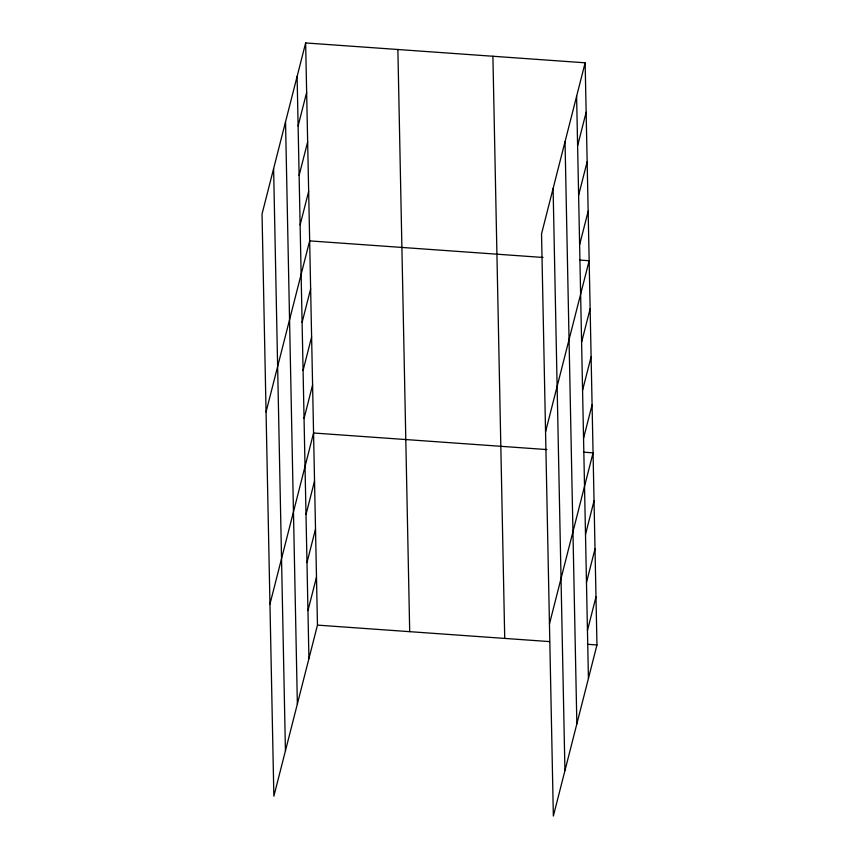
<?xml version="1.0" encoding="UTF-8"?>
<svg xmlns="http://www.w3.org/2000/svg" width="859" height="859" viewBox="0 0 859 859"><rect width="100%" height="100%" fill="white"/><g stroke="black" fill="none" stroke-linecap="round" stroke-linejoin="round"><path stroke-width="1.29" d="M305.643 42.95L262.038 214.031L273.86 796.196L317.465 625.116L305.643 42.95L585.14 62.804L596.962 644.969L553.357 816.05L541.535 233.884L585.14 62.804M298.116 125.919L306.652 92.439M299.115 175.408L307.651 141.918M300.124 224.886L308.66 191.407M266.054 411.966L309.659 240.885L543.038 257.464M302.1 322.404L310.636 288.914M303.077 370.433L311.613 336.943M304.054 418.462L312.59 384.972M269.962 604.081L313.567 433L546.947 449.579M306.008 514.52L314.544 481.029M306.985 562.548L315.521 529.058M307.962 610.577L316.499 577.087M577.613 145.772L586.149 112.282M578.612 195.261L587.148 161.771M579.621 244.74L588.157 211.25M545.551 431.819L589.156 260.739L579.932 260.084M581.597 342.258L590.133 308.768M582.574 390.287L591.11 356.796M583.551 438.315L592.087 404.825M549.459 623.935L593.064 452.854L583.841 452.199M585.505 534.373L594.041 500.883M586.482 582.402L595.019 548.912M587.459 630.431L595.985 596.941M317.465 625.116L549.535 641.598M587.739 644.314L596.962 644.969M576.604 96.283L588.426 678.46M565.029 141.692L576.851 723.858M553.099 188.475L564.932 770.641M492.905 56.254L504.727 638.42M397.878 49.5L409.7 631.666M297.107 76.44L308.929 658.606M285.532 121.849L297.364 704.015M273.613 168.632L285.435 750.798"/></g></svg>
